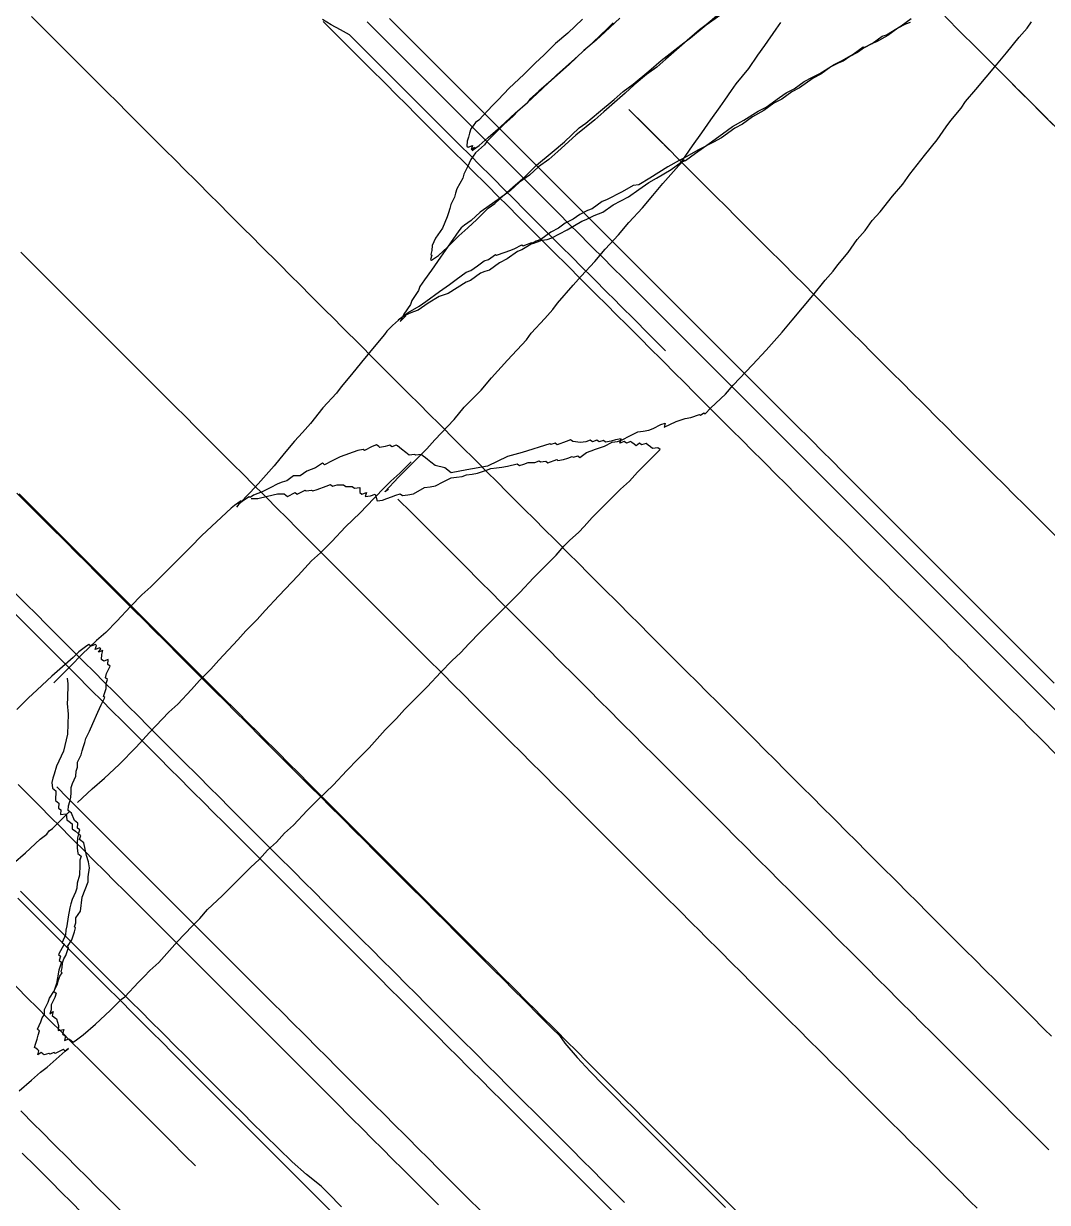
# Model space of a CAD drawing. Extents: x 432 to 1361, y 92 to 1023.
# Drawn here: x 820 to 1000.4, y 502.9 to 710.7 of the extents above; entities that cross this region are included whole.
import ezdxf

# ---------------------------------------------------------------- set-up
doc = ezdxf.new("R2010")
doc.units = 0

msp = doc.modelspace()

# ---------------------------------------------------------------- linework, layer by layer
at = {"layer": '1', "color": 252}
for points in [[(925.055, 711.627, -551.993), (922.47, 709.192, -551.367), (920.881, 707.76, -550.713), (918.699, 705.902, -549.376), (916.114, 703.468, -548.75), (914.525, 702.038, -548.096), (912.937, 700.607, -547.441), (910.757, 698.747, -546.105), (909.167, 697.317, -545.451), (908.763, 696.741, -546.161), (908.763, 696.741, -546.161), (907.174, 695.31, -545.507), (907.174, 695.31, -545.507), (906.177, 694.307, -545.535), (904.59, 692.876, -544.883), (902.595, 690.869, -544.938), (901.6, 689.867, -544.966), (901.195, 689.291, -545.679), (899.608, 687.86, -545.023), (899.203, 687.285, -545.734), (899.203, 687.285, -545.734), (898.799, 686.709, -546.446), (898.179, 685.41, -549.264), (897.56, 684.112, -552.078), (897.345, 683.39, -554.182), (896.319, 681.515, -557.71), (896.106, 680.793, -559.816), (895.89, 680.07, -561.92), (895.269, 678.771, -564.736), (895.054, 678.048, -566.841), (894.838, 677.324, -568.947), (894.622, 676.602, -571.051), (893.788, 674.581, -575.972), (892.577, 672.856, -578.106), (891.957, 671.557, -580.923), (891.929, 670.687, -584.42), (891.714, 669.963, -586.526), (891.901, 669.815, -587.919), (891.686, 669.092, -590.025), (891.874, 668.945, -591.419), (891.874, 668.945, -591.419), (891.874, 668.945, -591.419), (893.06, 669.8, -592.784), (894.648, 671.232, -593.438), (896.64, 673.237, -593.381), (898.229, 674.668, -594.035), (899.821, 676.101, -594.69), (901.812, 678.106, -594.633), (902.996, 678.961, -595.998), (904.584, 680.392, -596.653), (906.174, 681.824, -597.306), (908.356, 683.683, -598.643), (910.348, 685.688, -598.586), (913.121, 687.975, -600.606), (915.303, 689.834, -601.944), (917.887, 692.268, -602.57), (919.072, 693.124, -603.934), (921.254, 694.982, -605.271), (924.027, 697.268, -607.291), (925.617, 698.7, -607.944), (927.393, 699.983, -609.992), (930.168, 702.271, -612.014), (932.349, 704.129, -613.35), (936.307, 707.27, -616.735), (937.493, 708.127, -618.1), (940.266, 710.411, -620.12), (943.82, 712.979, -624.216)], [(1001.08, 532.183, -577.958), (999.888, 533.378, -578.246), (997.497, 535.767, -578.822), (995.107, 538.157, -579.398), (993.913, 539.352, -579.685), (991.522, 541.742, -580.262), (989.132, 544.132, -580.839), (987.938, 545.326, -581.127), (985.547, 547.718, -581.703), (983.158, 550.108, -582.279), (981.963, 551.301, -582.567), (979.572, 553.692, -583.142), (977.184, 556.083, -583.719), (975.989, 557.278, -584.006), (973.598, 559.667, -584.584), (971.211, 562.058, -585.16), (968.82, 564.447, -585.735), (966.43, 566.838, -586.311), (965.235, 568.032, -586.599), (962.845, 570.422, -587.175), (960.455, 572.812, -587.752), (959.26, 574.007, -588.04), (956.87, 576.397, -588.616), (954.48, 578.786, -589.192), (952.091, 581.178, -589.768), (950.895, 582.372, -590.056), (948.506, 584.762, -590.632), (946.117, 587.152, -591.209), (944.922, 588.347, -591.497), (942.533, 590.737, -592.073), (940.141, 593.126, -592.648), (938.948, 594.323, -592.937), (936.557, 596.713, -593.512), (934.168, 599.102, -594.09), (932.971, 600.296, -594.378), (930.582, 602.688, -594.953), (928.193, 605.077, -595.529), (926.997, 606.272, -595.817), (924.607, 608.662, -596.393), (922.218, 611.053, -596.97), (919.829, 613.443, -597.547), (917.438, 615.832, -598.122), (916.244, 617.027, -598.41), (913.855, 619.418, -598.986), (911.464, 621.808, -599.564), (910.269, 623.003, -599.851), (907.88, 625.393, -600.428), (905.489, 627.782, -601.003), (903.099, 630.172, -601.578), (901.904, 631.367, -601.867), (899.515, 633.757, -602.443), (897.124, 636.146, -603.018), (895.931, 637.342, -603.308), (893.54, 639.732, -603.882), (891.15, 642.122, -604.46), (889.955, 643.317, -604.748), (887.565, 645.706, -605.323), (885.176, 648.097, -605.899), (883.981, 649.292, -606.188), (881.593, 651.683, -606.764), (879.202, 654.072, -607.341), (876.304, 656.97, -608.039), (874.38, 658.894, -608.502), (873.217, 660.056, -608.782), (870.84, 662.433, -609.356), (868.451, 664.824, -609.932), (867.256, 666.019, -610.22), (864.867, 668.408, -610.796), (861.969, 671.305, -611.494), (860.045, 673.23, -611.959), (858.883, 674.393, -612.238), (856.505, 676.771, -612.812), (854.115, 679.159, -613.387), (852.921, 680.354, -613.676), (850.53, 682.743, -614.251), (848.142, 685.133, -614.827), (846.945, 686.328, -615.116), (844.558, 688.72, -615.693), (842.167, 691.108, -616.268), (840.973, 692.303, -616.556), (838.584, 694.695, -617.132), (836.193, 697.083, -617.708), (834.999, 698.278, -617.996), (832.607, 700.669, -618.574), (830.218, 703.058, -619.148), (827.828, 705.447, -619.725), (825.439, 707.838, -620.302), (824.243, 709.033, -620.589), (821.346, 711.933, -621.287)], [(976.178, 710.818, -767.408), (975.397, 710.538, -765.334), (974.025, 709.83, -762.573), (972.248, 708.548, -760.526), (970.282, 707.411, -757.084), (969.5, 707.13, -755.006), (968.127, 706.423, -752.248), (966.943, 705.567, -750.883), (965.57, 704.86, -748.124), (964.384, 704.004, -746.758), (963.604, 703.724, -744.683), (962.231, 703.016, -741.922), (960.453, 701.732, -739.874), (959.082, 701.025, -737.115), (956.71, 699.312, -734.384), (955.337, 698.604, -731.624), (953.558, 697.32, -729.576), (952.186, 696.613, -726.818), (950.409, 695.33, -724.769), (948.444, 694.195, -721.328), (946.666, 692.911, -719.279), (945.292, 692.203, -716.521), (942.925, 690.492, -713.789), (941.551, 689.782, -711.031), (938.805, 688.368, -705.513), (936.838, 687.232, -702.071), (935.466, 686.525, -699.311), (933.5, 685.388, -695.868), (930.35, 683.397, -691.062), (928.383, 682.261, -687.621), (927.415, 682.129, -684.15), (925.448, 680.992, -680.708), (922.703, 679.577, -675.191), (921.922, 679.296, -673.113), (920.145, 678.013, -671.065), (919.364, 677.733, -668.989), (917.99, 677.025, -666.23), (916.807, 676.171, -664.864), (915.433, 675.462, -662.104), (914.249, 674.607, -660.738), (912.876, 673.899, -657.981), (911.097, 672.615, -655.932), (910.316, 672.334, -653.855), (907.758, 670.77, -649.731), (906.978, 670.49, -647.654), (905.201, 669.207, -645.608), (903.828, 668.499, -642.847), (902.051, 667.216, -640.799), (901.27, 666.936, -638.723), (900.489, 666.655, -636.648), (898.711, 665.371, -634.599), (897.931, 665.092, -632.522), (894.781, 663.1, -627.715), (893.219, 662.541, -623.561), (891.252, 661.404, -620.119), (889.476, 660.121, -618.071), (888.694, 659.84, -615.996), (887.913, 659.56, -613.918), (886.541, 658.853, -611.159), (886.541, 658.853, -611.159), (886.541, 658.853, -611.159), (886.541, 658.853, -611.159), (886.541, 658.853, -611.159), (886.541, 658.853, -611.159), (886.541, 658.853, -611.159), (884.952, 657.421, -610.505), (883.956, 656.418, -610.533), (883.552, 655.843, -611.245), (881.746, 653.689, -612.694), (879.54, 650.96, -614.857), (877.735, 648.806, -616.308), (875.93, 646.651, -617.758), (875.123, 645.502, -619.181), (872.725, 642.919, -619.95), (870.516, 640.189, -622.112), (869.117, 638.611, -622.849), (867.717, 637.033, -623.589), (865.912, 634.879, -625.04), (864.107, 632.724, -626.492), (862.705, 631.146, -627.232), (861.305, 629.566, -627.97), (859.905, 627.988, -628.71), (857.913, 625.982, -628.766), (857.51, 625.408, -629.479), (857.51, 625.408, -629.479), (857.51, 625.408, -629.479), (857.51, 625.408, -629.479), (857.51, 625.408, -629.479)], [(860.067, 626.971, -633.602), (861.224, 626.955, -638.467), (862.974, 627.368, -644.014), (864.724, 627.782, -649.562), (865.882, 627.767, -654.425), (866.447, 627.323, -658.606), (867.82, 628.031, -661.365), (868.196, 627.735, -664.154), (869.571, 628.444, -666.913), (869.759, 628.297, -668.306), (870.728, 628.429, -671.777), (870.916, 628.281, -673.171), (871.697, 628.562, -675.246), (873.259, 629.121, -679.399), (874.04, 629.402, -681.477), (874.418, 629.107, -684.263), (875.198, 629.387, -686.34), (876.355, 629.373, -691.204), (876.732, 629.077, -693.992), (877.89, 629.063, -698.857), (878.265, 628.767, -701.644), (879.235, 628.899, -705.113), (879.208, 628.029, -708.614), (879.585, 627.734, -711.4), (880.365, 628.014, -713.477), (880.149, 627.29, -715.582), (881.119, 627.424, -719.052), (881.9, 627.703, -721.129), (882.25, 626.538, -727.414), (883.218, 626.67, -730.886), (883.999, 626.951, -732.961), (884.78, 627.23, -735.038), (885.56, 627.511, -737.112), (886.342, 627.791, -739.191), (886.72, 627.497, -741.979), (887.688, 627.628, -745.448), (888.657, 627.761, -748.921), (890.622, 628.897, -752.362), (891.594, 629.03, -755.832), (892.56, 629.163, -759.3), (893.933, 629.87, -762.06), (895.308, 630.579, -764.82), (896.277, 630.711, -768.289), (897.247, 630.844, -771.761), (898.027, 631.125, -773.837), (898.995, 631.255, -777.308), (899.966, 631.39, -780.778), (901.526, 631.949, -784.93), (902.307, 632.23, -787.007), (903.277, 632.363, -790.477), (904.247, 632.494, -793.948), (905.215, 632.628, -797.419), (906.966, 633.04, -802.966), (907.342, 632.745, -805.753), (908.122, 633.024, -807.829), (908.903, 633.305, -809.906), (910.06, 633.289, -814.769), (910.842, 633.57, -816.846), (911.03, 633.422, -818.241), (912, 633.556, -821.711), (912.377, 633.261, -824.498), (913.938, 633.821, -828.653), (914.126, 633.673, -830.045), (915.095, 633.805, -833.515), (915.877, 634.085, -835.592), (916.658, 634.366, -837.67), (916.845, 634.218, -839.063), (917.627, 634.497, -841.139), (918.003, 634.203, -843.927), (919.187, 635.059, -845.292), (919.969, 635.339, -847.369), (920.75, 635.619, -849.445), (922.31, 636.179, -853.598), (923.685, 636.888, -856.358), (924.655, 637.021, -859.829), (925.434, 637.301, -861.905), (926.807, 638.008, -864.664), (928.181, 638.717, -867.424), (929.148, 638.848, -870.894), (930.119, 638.982, -874.364), (930.901, 639.263, -876.441), (932.274, 639.97, -879.2), (933.054, 640.249, -881.277), (932.837, 639.527, -883.381), (934.991, 640.514, -888.216), (936.554, 641.075, -892.37), (937.522, 641.208, -895.84), (939.084, 641.768, -899.992), (939.273, 641.621, -901.387), (939.865, 642.049, -902.069), (940.053, 641.901, -903.463), (940.053, 641.901, -903.463), (940.053, 641.901, -903.463), (940.053, 641.901, -903.463), (941.05, 642.905, -903.436), (943.635, 645.338, -904.062), (945.035, 646.917, -903.321), (948.429, 650.501, -902.524), (950.826, 653.084, -901.757), (952.225, 654.661, -901.018), (953.629, 656.241, -900.278), (955.431, 658.396, -898.827), (957.234, 660.549, -897.376), (959.04, 662.702, -895.926), (961.247, 665.431, -893.764), (962.648, 667.01, -893.025), (963.457, 668.162, -891.602), (965.262, 670.316, -890.153), (966.877, 672.616, -887.306), (968.277, 674.195, -886.568), (969.489, 675.922, -884.435), (970.889, 677.5, -883.694), (973.099, 680.23, -881.532), (974.903, 682.383, -880.082), (976.114, 684.11, -877.948), (978.726, 687.414, -875.076), (980.935, 690.145, -872.914), (982.552, 692.446, -870.069), (983.36, 693.597, -868.647), (985.165, 695.75, -867.197), (985.973, 696.902, -865.774), (987.776, 699.055, -864.324), (989.582, 701.208, -862.872), (991.385, 703.363, -861.422), (993.19, 705.517, -859.971), (995.398, 708.246, -857.809), (996.798, 709.824, -857.069), (997.607, 710.975, -855.647)], [(933.07, 653.008, -909.888), (932.232, 653.844, -910.091), (929.983, 656.094, -910.633), (927.605, 658.472, -911.206), (925.216, 660.861, -911.782), (924.023, 662.056, -912.069), (922.827, 663.25, -912.359), (920.438, 665.64, -912.934), (918.047, 668.03, -913.51), (916.852, 669.224, -913.798), (914.462, 671.615, -914.375), (912.073, 674.005, -914.951), (910.878, 675.2, -915.237), (908.488, 677.59, -915.815), (906.097, 679.979, -916.39), (904.903, 681.176, -916.679), (902.514, 683.565, -917.255), (900.124, 685.955, -917.83), (898.931, 687.151, -918.119), (896.538, 689.541, -918.695), (894.151, 691.931, -919.272), (892.955, 693.126, -919.561), (890.566, 695.516, -920.136), (888.175, 697.905, -920.713), (886.98, 699.1, -921), (884.591, 701.491, -921.577), (882.201, 703.881, -922.151), (881.006, 705.076, -922.441), (879.81, 706.27, -922.728), (877.421, 708.66, -923.305), (875.81, 709.555, -923.116), (874.139, 710.407, -922.852), (872.635, 711.377, -922.784)], [(872.783, 711.014, -597.736), (873.977, 709.818, -597.447), (875.172, 708.623, -597.161), (877.563, 706.234, -596.584), (879.953, 703.844, -596.007), (881.147, 702.649, -595.72), (883.537, 700.259, -595.144), (885.925, 697.868, -594.566), (887.121, 696.672, -594.279), (889.511, 694.284, -593.704), (891.901, 691.893, -593.128), (893.096, 690.699, -592.84), (895.486, 688.309, -592.264), (897.876, 685.919, -591.686), (899.072, 684.724, -591.398), (901.461, 682.333, -590.823), (903.85, 679.943, -590.248), (905.044, 678.749, -589.959), (907.435, 676.359, -589.382), (909.825, 673.969, -588.806), (911.02, 672.775, -588.519), (913.41, 670.383, -587.943), (915.799, 667.992, -587.364), (918.189, 665.603, -586.79), (920.579, 663.213, -586.214), (922.97, 660.824, -585.638), (924.164, 659.628, -585.349), (926.554, 657.239, -584.774), (928.944, 654.848, -584.197), (930.138, 653.654, -583.909), (932.528, 651.264, -583.334), (934.918, 648.873, -582.756), (936.112, 647.678, -582.468), (938.501, 645.288, -581.892), (940.892, 642.899, -581.316), (942.087, 641.704, -581.028), (944.477, 639.315, -580.452), (946.865, 636.924, -579.876), (948.063, 635.73, -579.589), (950.451, 633.339, -579.011), (952.842, 630.95, -578.437), (954.035, 629.753, -578.147), (956.427, 627.364, -577.572), (958.816, 624.975, -576.995), (960.01, 623.779, -576.707), (962.4, 621.389, -576.132), (964.791, 618.999, -575.555), (967.18, 616.609, -574.98), (969.569, 614.217, -574.402), (971.96, 611.827, -573.826), (973.155, 610.634, -573.538), (975.545, 608.243, -572.963), (977.935, 605.854, -572.387), (979.13, 604.66, -572.099), (981.52, 602.269, -571.523), (983.91, 599.879, -570.948), (985.104, 598.684, -570.658), (987.494, 596.294, -570.084), (989.883, 593.904, -569.506), (991.079, 592.71, -569.218), (993.468, 590.319, -568.64), (995.857, 587.928, -568.065), (997.053, 586.734, -567.778), (999.443, 584.345, -567.201), (1001.83, 581.954, -566.626)], [(1002.4, 589.058, -520.666), (1000.01, 591.449, -521.243), (998.816, 592.644, -521.531), (996.426, 595.034, -522.106), (994.036, 597.423, -522.684), (992.84, 598.618, -522.97), (990.453, 601.01, -523.548), (988.062, 603.399, -524.124), (986.866, 604.594, -524.411), (984.477, 606.983, -524.987), (983.282, 608.179, -525.276), (980.893, 610.569, -525.852), (978.501, 612.958, -526.427), (977.307, 614.153, -526.716), (974.917, 616.543, -527.292), (972.527, 618.934, -527.868), (971.333, 620.128, -528.156), (968.942, 622.517, -528.732), (966.552, 624.908, -529.309), (965.359, 626.104, -529.597), (962.967, 628.493, -530.172), (960.577, 630.883, -530.748), (959.384, 632.078, -531.037), (956.993, 634.468, -531.614), (954.604, 636.859, -532.19), (953.408, 638.053, -532.477), (951.02, 640.443, -533.053), (949.824, 641.638, -533.342), (947.434, 644.029, -533.917), (945.044, 646.419, -534.493), (943.849, 647.614, -534.782), (941.461, 650.004, -535.358), (939.071, 652.394, -535.933), (937.874, 653.588, -536.221), (935.486, 655.979, -536.797), (934.29, 657.173, -537.086), (931.9, 659.563, -537.662), (929.512, 661.954, -538.239), (928.316, 663.148, -538.527), (925.926, 665.538, -539.103), (923.536, 667.928, -539.679), (922.342, 669.123, -539.967), (919.951, 671.514, -540.544), (917.562, 673.903, -541.118), (916.366, 675.098, -541.408), (913.977, 677.489, -541.984), (911.587, 679.878, -542.559), (910.391, 681.073, -542.847), (908.002, 683.462, -543.423), (906.807, 684.658, -543.711), (904.417, 687.047, -544.287), (902.028, 689.438, -544.864), (900.833, 690.634, -545.153), (898.443, 693.023, -545.727), (896.053, 695.412, -546.304), (894.858, 696.607, -546.592), (892.468, 698.998, -547.169), (891.275, 700.194, -547.457), (888.885, 702.584, -548.033), (886.494, 704.974, -548.607), (885.3, 706.169, -548.896), (882.91, 708.558, -549.472), (880.519, 710.948, -550.049)], [(1001.57, 594.421, -504.846), (999.177, 596.812, -505.422), (997.982, 598.006, -505.71), (995.592, 600.397, -506.286), (993.203, 602.788, -506.862), (990.812, 605.177, -507.438), (988.422, 607.567, -508.014), (986.034, 609.958, -508.59), (984.838, 611.152, -508.878), (982.447, 613.541, -509.454), (980.058, 615.931, -510.031), (978.864, 617.128, -510.319), (976.473, 619.517, -510.894), (974.084, 621.907, -511.471), (972.89, 623.102, -511.759), (970.499, 625.493, -512.337), (968.109, 627.882, -512.911), (966.915, 629.077, -513.2), (964.525, 631.467, -513.775), (962.134, 633.857, -514.35), (960.94, 635.052, -514.638), (958.55, 637.443, -515.216), (956.16, 639.833, -515.792), (954.965, 641.027, -516.079), (952.576, 643.418, -516.657), (950.186, 645.807, -517.232), (948.99, 647.001, -517.52), (946.6, 649.392, -518.095), (944.211, 651.782, -518.674), (941.822, 654.172, -519.249), (939.431, 656.562, -519.824), (937.04, 658.952, -520.401), (935.847, 660.147, -520.689), (933.456, 662.537, -521.267), (931.067, 664.928, -521.842), (929.871, 666.122, -522.129), (927.481, 668.511, -522.705), (925.092, 670.901, -523.283), (923.898, 672.097, -523.57), (921.507, 674.487, -524.146), (919.118, 676.877, -524.723), (917.922, 678.071, -525.01), (915.534, 680.461, -525.586), (913.143, 682.852, -526.161), (911.948, 684.046, -526.45), (909.558, 686.437, -527.026), (907.168, 688.826, -527.602), (905.975, 690.022, -527.89), (903.584, 692.412, -528.467), (901.194, 694.802, -529.043), (899.999, 695.996, -529.329), (898.805, 697.191, -529.619), (896.415, 699.581, -530.195), (894.026, 701.971, -530.77), (892.831, 703.167, -531.06), (890.44, 705.556, -531.635), (888.05, 707.946, -532.212), (886.856, 709.142, -532.5), (884.468, 711.532, -533.076)], [(885.947, 658.424, -610.477), (887.727, 659.708, -612.525), (889.691, 660.843, -615.966), (890.876, 661.699, -617.33), (893.246, 663.411, -620.061), (895.023, 664.695, -622.111), (896.209, 665.551, -623.478), (897.984, 666.833, -625.525), (898.768, 667.114, -627.601), (899.951, 667.969, -628.966), (901.135, 668.824, -630.332), (901.915, 669.103, -632.407), (903.101, 669.96, -633.773), (903.29, 669.813, -635.167), (904.852, 670.373, -639.32), (905.632, 670.653, -641.396), (906.413, 670.932, -643.472), (907.785, 671.642, -646.232), (907.975, 671.495, -647.626), (908.755, 671.775, -649.702), (909.536, 672.054, -651.78), (909.725, 671.906, -653.172), (910.506, 672.187, -655.251), (911.286, 672.466, -657.326), (912.255, 672.6, -660.795), (913.036, 672.881, -662.872), (914.411, 673.589, -665.633), (915.781, 674.296, -668.39), (918.34, 675.858, -672.516), (919.121, 676.139, -674.592), (920.495, 676.847, -677.351), (921.275, 677.128, -679.428), (922.056, 677.408, -681.504), (923.834, 678.69, -683.553), (925.206, 679.398, -686.312), (926.58, 680.107, -689.07), (928.357, 681.391, -691.12), (930.134, 682.675, -693.167), (931.507, 683.382, -695.926), (934.065, 684.946, -700.05), (935.842, 686.229, -702.099), (936.624, 686.51, -704.176), (938.4, 687.793, -706.224), (940.771, 689.504, -708.954), (943.139, 691.214, -711.684), (944.917, 692.499, -713.733), (946.882, 693.633, -717.175), (949.44, 695.198, -721.299), (950.813, 695.905, -724.059), (953.183, 697.617, -726.789), (954.369, 698.472, -728.156), (955.74, 699.18, -730.913), (957.518, 700.464, -732.961), (958.893, 701.172, -735.721), (960.265, 701.88, -738.48), (962.824, 703.444, -742.604), (964.196, 704.151, -745.364), (966.162, 705.286, -748.805), (967.938, 706.57, -750.854), (968.127, 706.423, -752.248), (969.5, 707.13, -755.006), (971.279, 708.414, -757.055), (972.057, 708.693, -759.131), (974.616, 710.259, -763.257), (976.393, 711.541, -765.304)], [(942.446, 712.272, -621.457), (940.266, 710.411, -620.12), (939.081, 709.557, -618.754), (936.899, 707.699, -617.417), (933.13, 704.408, -615.426), (931.541, 702.978, -614.772), (929.764, 701.694, -612.724), (927.582, 699.836, -611.387), (925.994, 698.404, -610.733), (922.223, 695.115, -608.742), (920.636, 693.685, -608.086), (917.268, 690.971, -605.385), (914.09, 688.107, -604.076), (912.503, 686.678, -603.423), (910.726, 685.394, -601.374), (909.134, 683.962, -600.72), (907.36, 682.679, -598.671), (905.77, 681.247, -598.017), (903.993, 679.964, -595.969), (901.622, 678.254, -593.238), (900.44, 677.398, -591.874), (898.85, 675.967, -591.219), (897.665, 675.112, -589.853), (897.071, 674.683, -589.17), (897.071, 674.683, -589.17), (897.071, 674.683, -589.17), (897.071, 674.683, -589.17), (897.071, 674.683, -589.17), (896.666, 674.108, -589.882), (894.648, 671.232, -593.438), (893.437, 669.505, -595.572), (891.82, 667.202, -598.416), (890.609, 665.477, -600.549), (890.204, 664.902, -601.261), (889.8, 664.326, -601.971), (889.586, 663.604, -604.077), (888.372, 661.877, -606.21), (888.157, 661.154, -608.315), (886.944, 659.427, -610.447), (886.326, 658.13, -613.263), (886.326, 658.13, -613.263), (887.322, 659.133, -613.236)], [(918.486, 711.42, -525.596), (915.901, 708.987, -524.969), (913.72, 707.128, -523.633), (912.723, 706.125, -523.662), (911.726, 705.122, -523.69), (911.726, 705.122, -523.69), (910.137, 703.691, -523.036), (909.143, 702.687, -523.065), (908.147, 701.685, -523.093), (905.56, 699.25, -522.467), (903.568, 697.244, -522.525), (902.57, 696.241, -522.552), (900.175, 693.659, -523.319), (899.581, 693.231, -522.637), (899.581, 693.231, -522.637), (899.178, 692.656, -523.348), (898.774, 692.081, -524.06), (898.559, 691.359, -526.165), (898.343, 690.635, -528.269), (898.127, 689.912, -530.376), (898.1, 689.042, -533.873), (898.288, 688.894, -535.267), (899.07, 689.174, -537.343), (898.852, 688.45, -539.447), (899.446, 688.879, -540.131), (899.446, 688.879, -540.131), (899.042, 688.303, -540.842), (899.634, 688.731, -541.524), (899.634, 688.731, -541.524), (899.634, 688.731, -541.524), (899.634, 688.731, -541.524), (900.227, 689.159, -542.208), (901.815, 690.589, -542.862), (903.997, 692.448, -544.198), (906.583, 694.883, -544.824), (908.763, 696.741, -546.161), (911.347, 699.174, -546.787), (913.933, 701.609, -547.414), (915.523, 703.041, -548.068), (917.11, 704.47, -548.722), (920.288, 707.333, -550.03), (922.874, 709.767, -550.656), (923.869, 710.77, -550.629)], [(935.44, 685.654, -702.81), (935.44, 685.654, -702.81), (935.44, 685.654, -702.81), (935.44, 685.654, -702.81), (935.44, 685.654, -702.81), (935.44, 685.654, -702.81), (936.65, 687.38, -700.675), (937.863, 689.105, -698.543), (939.478, 691.408, -695.698), (941.094, 693.708, -692.854), (942.71, 696.01, -690.01), (943.519, 697.162, -688.588), (944.731, 698.887, -686.454), (945.538, 700.037, -685.031), (947.747, 702.768, -682.869), (949.362, 705.068, -680.024), (950.576, 706.795, -677.892), (952.595, 709.673, -674.336), (953.403, 710.823, -672.914)], [(1001.93, 692.323, -630.674), (999.545, 694.713, -631.251), (997.156, 697.103, -631.825), (995.962, 698.3, -632.115), (994.258, 700.003, -632.526), (996.181, 698.078, -632.062), (997.344, 696.916, -631.781), (999.721, 694.537, -631.208), (1001.42, 692.835, -630.798), (999.499, 694.76, -631.261), (997.152, 697.108, -631.826), (995.961, 698.301, -632.116), (993.57, 700.687, -632.69), (991.181, 703.078, -633.266), (989.986, 704.273, -633.555), (987.595, 706.662, -634.131), (985.207, 709.053, -634.706), (982.31, 711.952, -635.406)], [(933.811, 688.341, -705.466), (931.887, 690.266, -705.931), (929.539, 692.614, -706.497), (926.645, 695.507, -707.195), (928.57, 693.584, -706.731), (930.917, 691.235, -706.164), (932.109, 690.044, -705.878), (933.305, 688.85, -705.591), (935.693, 686.46, -705.013), (938.083, 684.07, -704.438), (939.278, 682.875, -704.149), (941.668, 680.485, -703.573), (944.057, 678.095, -702.996), (945.252, 676.9, -702.708), (947.641, 674.509, -702.133), (950.031, 672.12, -701.556), (951.227, 670.924, -701.268), (953.617, 668.535, -700.693), (956.007, 666.145, -700.116), (957.202, 664.951, -699.829), (959.592, 662.561, -699.252), (961.981, 660.171, -698.676), (963.176, 658.975, -698.388), (965.567, 656.586, -697.813), (967.955, 654.195, -697.236), (969.151, 653.001, -696.948), (970.344, 651.805, -696.659), (972.735, 649.416, -696.083), (975.124, 647.024, -695.508), (976.32, 645.83, -695.219), (978.709, 643.44, -694.644), (981.098, 641.05, -694.067), (982.294, 639.856, -693.78), (984.684, 637.465, -693.202), (987.074, 635.076, -692.627), (988.269, 633.881, -692.339), (990.658, 631.49, -691.763), (993.049, 629.101, -691.187), (994.242, 627.905, -690.899), (996.632, 625.514, -690.321), (999.024, 623.126, -689.746), (1000.22, 621.931, -689.46), (1002.61, 619.54, -688.884)], [(884.243, 628.544, -727.359), (883.65, 628.116, -726.676), (883.65, 628.116, -726.676), (883.65, 628.116, -726.676), (883.65, 628.116, -726.676), (886.048, 630.698, -725.907), (888.039, 632.705, -725.851), (891.029, 635.714, -725.765), (892.429, 637.293, -725.026), (895.823, 640.878, -724.23), (897.626, 643.031, -722.778), (900.616, 646.041, -722.693), (902.42, 648.195, -721.242), (905.221, 651.352, -719.764), (908.614, 654.938, -718.968), (909.423, 656.088, -717.544), (911.818, 658.67, -716.777), (913.22, 660.248, -716.037), (914.028, 661.4, -714.615), (916.829, 664.557, -713.135), (918.229, 666.134, -712.395), (920.625, 668.717, -711.628), (922.43, 670.87, -710.177), (924.828, 673.453, -709.41), (926.633, 675.607, -707.96), (929.029, 678.189, -707.191), (930.834, 680.343, -705.74), (932.637, 682.496, -704.288), (934.038, 684.075, -703.549), (935.44, 685.654, -702.81), (935.44, 685.654, -702.81), (935.44, 685.654, -702.81), (935.44, 685.654, -702.81), (935.44, 685.654, -702.81), (935.44, 685.654, -702.81), (935.44, 685.654, -702.81), (936.435, 686.657, -702.781)], [(819.498, 670.356, -637.224), (821.889, 667.967, -636.648), (823.084, 666.772, -636.359), (825.473, 664.382, -635.783), (827.862, 661.991, -635.206), (829.057, 660.797, -634.919), (831.45, 658.408, -634.343), (833.838, 656.018, -633.766), (835.032, 654.823, -633.477), (837.423, 652.433, -632.903), (839.811, 650.042, -632.327), (841.007, 648.847, -632.039), (843.399, 646.458, -631.463), (845.786, 644.067, -630.886), (846.981, 642.871, -630.598), (848.177, 641.677, -630.31), (850.568, 639.287, -629.734), (852.957, 636.896, -629.158), (854.152, 635.701, -628.87), (856.542, 633.313, -628.293), (858.93, 630.921, -627.717), (860.124, 629.726, -627.427), (862.516, 627.337, -626.854), (864.905, 624.947, -626.278), (866.099, 623.751, -625.989), (868.491, 621.362, -625.413), (870.88, 618.971, -624.836), (872.075, 617.776, -624.549), (874.465, 615.386, -623.972), (876.854, 612.997, -623.397), (878.051, 611.801, -623.108), (880.439, 609.413, -622.532), (882.829, 607.022, -621.955), (884.025, 605.828, -621.669), (886.414, 603.437, -621.092), (888.804, 601.048, -620.515), (889.998, 599.852, -620.228), (891.193, 598.657, -619.938), (893.582, 596.267, -619.363), (895.974, 593.878, -618.787), (897.169, 592.682, -618.499), (899.558, 590.293, -617.924), (901.948, 587.903, -617.348), (903.142, 586.707, -617.059), (905.532, 584.317, -616.483), (907.922, 581.928, -615.907), (909.117, 580.732, -615.619), (911.508, 578.343, -615.043), (913.896, 575.951, -614.467), (915.092, 574.757, -614.178), (917.482, 572.368, -613.603), (919.872, 569.977, -613.027), (921.067, 568.782, -612.738), (923.455, 566.391, -612.162), (925.846, 564.002, -611.585), (927.041, 562.807, -611.297), (929.431, 560.417, -610.722), (931.82, 558.026, -610.146), (933.016, 556.833, -609.856), (935.406, 554.442, -609.283), (937.795, 552.052, -608.705), (938.99, 550.857, -608.416), (940.186, 549.662, -608.129), (942.573, 547.272, -607.553), (944.965, 544.882, -606.977), (946.159, 543.686, -606.688), (948.549, 541.297, -606.112), (950.939, 538.908, -605.537), (952.134, 537.713, -605.248), (954.524, 535.323, -604.673), (956.914, 532.933, -604.097), (958.108, 531.737, -603.807), (960.498, 529.348, -603.233), (962.888, 526.958, -602.656), (964.083, 525.762, -602.368), (966.473, 523.373, -601.791), (968.863, 520.982, -601.216), (970.056, 519.786, -600.927), (972.447, 517.397, -600.352), (974.837, 515.007, -599.775), (976.032, 513.812, -599.487), (978.422, 511.423, -598.911), (980.812, 509.032, -598.335), (982.007, 507.837, -598.047), (984.398, 505.448, -597.471), (986.787, 503.058, -596.895), (987.982, 501.862, -596.606)], [(827.618, 595.312, -630.331), (827.778, 594.294, -635.225), (827.751, 593.423, -638.723), (827.723, 592.552, -642.221), (827.696, 591.682, -645.72), (827.669, 590.811, -649.219), (827.803, 588.922, -657.611), (827.748, 587.18, -664.607), (827.694, 585.439, -671.606), (827.021, 582.4, -681.419), (825.781, 579.804, -687.051), (825.35, 578.358, -691.261), (825.135, 577.635, -693.367), (824.918, 576.912, -695.471), (825.08, 575.894, -700.364), (825.644, 575.45, -704.545), (825.59, 573.709, -711.542), (826.155, 573.266, -715.724), (826.129, 572.395, -719.224), (826.506, 572.101, -722.011), (826.478, 571.23, -725.51), (827.448, 571.362, -728.979), (827.608, 570.345, -733.872), (827.985, 570.049, -736.659), (828.55, 569.607, -740.84), (828.524, 568.736, -744.34), (829.088, 568.293, -748.521), (829.654, 567.851, -752.703), (829.438, 567.127, -754.808), (829.41, 566.257, -758.307), (829.384, 565.385, -761.805), (829.545, 564.368, -766.698), (830.111, 563.925, -770.879), (829.894, 563.201, -772.984), (829.867, 562.33, -776.482), (829.812, 560.59, -783.481), (829.382, 559.144, -787.691), (829.354, 558.274, -791.189), (829.139, 557.551, -793.295), (828.519, 556.253, -796.111), (828.303, 555.53, -798.215), (828.088, 554.806, -800.32), (827.846, 553.213, -805.924), (827.603, 551.619, -811.528), (827.387, 550.895, -813.633), (827.36, 550.025, -817.132), (826.739, 548.727, -819.949), (827.117, 548.432, -822.735), (826.093, 546.558, -826.263), (826.47, 546.263, -829.05), (826.255, 545.54, -831.155), (826.631, 545.245, -833.943), (826.201, 543.799, -838.153), (825.742, 541.482, -845.862), (825.309, 540.035, -850.071), (825.687, 539.741, -852.859), (825.472, 539.018, -854.964), (824.852, 537.72, -857.78), (824.824, 536.849, -861.278), (824.609, 536.126, -863.383), (824.609, 536.126, -863.383), (825.201, 536.554, -864.067), (824.986, 535.831, -866.172), (825.362, 535.536, -868.959), (825.739, 535.241, -871.747), (826.089, 534.075, -878.034), (826.062, 533.204, -881.531), (827.031, 533.337, -885.003), (826.815, 532.613, -887.108), (827.192, 532.318, -889.895), (827.192, 532.318, -889.895), (827.379, 532.17, -891.29), (827.165, 531.448, -893.394), (827.946, 531.728, -895.47), (828.323, 531.433, -898.259), (828.699, 531.138, -901.046), (828.699, 531.138, -901.046), (828.699, 531.138, -901.046), (828.699, 531.138, -901.046), (828.699, 531.138, -901.046), (828.699, 531.138, -901.046), (828.699, 531.138, -901.046), (828.699, 531.138, -901.046), (828.699, 531.138, -901.046), (829.292, 531.565, -901.729), (830.475, 532.421, -903.094), (832.657, 534.28, -904.431), (835.242, 536.713, -905.055), (837.235, 538.72, -904.999), (837.827, 539.148, -905.683), (840.226, 541.73, -904.913), (841.221, 542.733, -904.885), (842.217, 543.736, -904.857), (843.805, 545.167, -905.511), (845.207, 546.745, -904.772), (846.606, 548.324, -904.032), (848.007, 549.902, -903.292), (850, 551.908, -903.235), (850.998, 552.913, -903.209), (852.397, 554.492, -902.469), (854.982, 556.925, -903.094), (856.976, 558.932, -903.037), (859.964, 561.941, -902.951), (861.553, 563.372, -903.605), (862.953, 564.951, -902.866), (864.542, 566.382, -903.521), (865.943, 567.96, -902.782), (867.532, 569.391, -903.435), (869.927, 571.972, -902.667), (871.921, 573.978, -902.61), (874.505, 576.412, -903.236), (876.903, 578.995, -902.468), (878.895, 581.001, -902.411), (880.889, 583.008, -902.354), (882.29, 584.587, -901.615), (883.69, 586.165, -900.875), (885.682, 588.171, -900.818), (887.084, 589.751, -900.078), (889.076, 591.756, -900.02), (891.068, 593.763, -899.964), (893.465, 596.345, -899.197), (895.46, 598.351, -899.14), (897.047, 599.782, -899.796), (898.447, 601.361, -899.055), (900.441, 603.368, -898.998), (902.433, 605.374, -898.941), (904.425, 607.379, -898.884), (907.416, 610.39, -898.799), (909.812, 612.971, -898.031), (910.81, 613.975, -898.003), (913.797, 616.984, -897.916), (915.198, 618.563, -897.178), (916.196, 619.567, -897.149), (917.783, 620.997, -897.802), (918.78, 622, -897.774), (920.18, 623.579, -897.035), (922.173, 625.584, -896.978), (923.17, 626.588, -896.949), (925.162, 628.594, -896.893), (926.751, 630.025, -897.547), (928.151, 631.604, -896.809), (929.148, 632.608, -896.779), (931.14, 634.613, -896.722), (932.137, 635.617, -896.693), (932.137, 635.617, -896.693), (932.137, 635.617, -896.693), (932.137, 635.617, -896.693), (932.137, 635.617, -896.693), (932.137, 635.617, -896.693), (931.76, 635.911, -893.905), (930.79, 635.78, -890.436), (930.414, 636.074, -887.649), (930.036, 636.369, -884.86), (929.661, 636.665, -882.073), (928.88, 636.385, -879.996), (928.502, 636.68, -877.208), (927.911, 636.253, -876.527), (927.534, 636.547, -873.739), (927.158, 636.842, -870.951), (926.968, 636.99, -869.556), (926.187, 636.71, -867.48), (925.81, 637.004, -864.691), (925.03, 636.725, -862.616), (925.246, 637.448, -860.512), (924.277, 637.315, -857.04), (923.496, 637.035, -854.964), (922.527, 636.903, -851.494), (922.152, 637.199, -848.707), (921.369, 636.917, -846.629), (920.993, 637.213, -843.841), (920.212, 636.933, -841.765), (919.834, 637.228, -838.978), (919.054, 636.948, -836.902), (918.084, 636.814, -833.43), (916.739, 636.978, -827.172), (916.363, 637.273, -824.384), (915.582, 636.993, -822.308), (914.019, 636.432, -818.154), (913.643, 636.729, -815.369), (912.862, 636.448, -813.291), (912.674, 636.594, -811.897), (907.799, 635.061, -798.045), (905.27, 634.369, -790.422), (901.741, 632.672, -782.826), (898.054, 631.995, -770.338), (895.336, 631.449, -761.322), (894.205, 632.334, -752.96), (892.482, 632.792, -743.913), (891.727, 633.382, -738.338), (891.162, 633.825, -734.156), (890.786, 634.121, -731.369), (890.409, 634.415, -728.581), (890.032, 634.71, -725.793), (889.063, 634.578, -722.323), (888.874, 634.726, -720.929), (887.906, 634.594, -717.459), (887.341, 635.037, -713.277), (886.586, 635.627, -707.703), (886.21, 635.923, -704.915), (885.833, 636.216, -702.126), (885.645, 636.366, -700.734), (884.865, 636.084, -698.658), (884.487, 636.379, -695.87), (883.707, 636.099, -693.792), (882.737, 635.966, -690.323), (882.549, 636.114, -688.928), (882.173, 636.411, -686.142), (881.392, 636.129, -684.065), (880.019, 635.422, -681.305), (879.829, 635.569, -679.91), (878.86, 635.436, -676.44), (875.738, 634.315, -668.136), (874.364, 633.607, -665.376), (872.99, 632.9, -662.616), (872.802, 633.047, -661.222), (872.614, 633.196, -659.829), (871.43, 632.339, -658.463), (870.648, 632.058, -656.387), (869.867, 631.779, -654.311), (868.683, 630.923, -652.946), (867.525, 630.937, -648.081), (866.34, 630.082, -646.716), (865.559, 629.802, -644.639), (864.78, 629.522, -642.564), (863.406, 628.814, -639.804), (862.032, 628.106, -637.044), (861.252, 627.827, -634.968), (860.47, 627.545, -632.891), (859.879, 627.118, -632.209), (859.879, 627.118, -632.209), (859.879, 627.118, -632.209), (859.69, 627.266, -630.814), (859.097, 626.837, -630.132), (858.505, 626.41, -629.449), (857.913, 625.982, -628.766), (858.318, 626.557, -628.056), (858.318, 626.557, -628.056), (857.725, 626.13, -627.374), (857.133, 625.703, -626.69), (857.133, 625.703, -626.69), (857.133, 625.703, -626.69), (857.133, 625.703, -626.69), (857.133, 625.703, -626.69), (856.539, 625.274, -626.007), (853.953, 622.839, -625.382), (851.369, 620.406, -624.755), (849.376, 618.4, -624.814), (847.384, 616.393, -624.87), (846.389, 615.391, -624.899), (844.394, 613.383, -624.955), (842.402, 611.377, -625.012), (840.813, 609.946, -624.358), (838.821, 607.94, -624.414), (836.423, 605.358, -625.182), (834.43, 603.352, -625.239), (832.842, 601.922, -624.585), (830.255, 599.487, -623.959), (828.263, 597.479, -624.017), (826.271, 595.474, -624.073), (825.275, 594.47, -624.101), (825.275, 594.47, -624.101), (825.275, 594.47, -624.101), (825.275, 594.47, -624.101), (825.275, 594.47, -624.101), (825.275, 594.47, -624.101)], [(829.439, 573.368, -728.922), (829.439, 573.368, -728.922), (829.439, 573.368, -728.922), (829.439, 573.368, -728.922), (829.439, 573.368, -728.922), (829.439, 573.368, -728.922), (829.439, 573.368, -728.922), (832.025, 575.803, -729.548), (834.206, 577.662, -730.886), (836.792, 580.096, -731.511), (839.781, 583.106, -731.427), (842.179, 585.688, -730.658), (845.572, 589.273, -729.863), (847.159, 590.703, -730.515), (849.556, 593.285, -729.748), (850.956, 594.864, -729.007), (852.949, 596.87, -728.951), (854.35, 598.449, -728.211), (857.743, 602.032, -727.414), (859.144, 603.613, -726.674), (861.138, 605.619, -726.618), (862.536, 607.197, -725.88), (864.932, 609.779, -725.11), (868.325, 613.363, -724.313), (870.724, 615.945, -723.547), (872.314, 617.377, -724.201), (874.305, 619.382, -724.143), (876.702, 621.963, -723.374), (879.288, 624.398, -724.002), (881.685, 626.981, -723.233), (883.678, 628.987, -723.177), (884.673, 629.99, -723.147), (886.264, 631.421, -723.803), (887.259, 632.425, -723.774), (888.255, 633.426, -723.745), (888.255, 633.426, -723.745), (888.255, 633.426, -723.745), (888.255, 633.426, -723.745)], [(818.783, 627.898, -309.967), (821.173, 625.508, -309.392), (823.562, 623.117, -308.815), (824.757, 621.922, -308.526), (827.147, 619.532, -307.951), (829.536, 617.143, -307.374), (830.731, 615.947, -307.088), (833.121, 613.557, -306.511), (835.511, 611.167, -305.934), (836.707, 609.973, -305.647), (839.096, 607.582, -305.07), (841.486, 605.193, -304.495), (842.681, 603.997, -304.206), (845.072, 601.608, -303.63), (847.462, 599.219, -303.054), (849.85, 596.828, -302.478), (851.045, 595.632, -302.19), (853.435, 593.243, -301.614), (855.825, 590.852, -301.038), (857.02, 589.659, -300.75), (859.411, 587.268, -300.174), (861.8, 584.877, -299.597), (864.189, 582.487, -299.021), (866.579, 580.097, -298.446), (867.775, 578.903, -298.157), (870.164, 576.512, -297.582), (872.554, 574.122, -297.005), (873.749, 572.927, -296.716), (876.139, 570.538, -296.142), (878.528, 568.147, -295.564), (879.723, 566.952, -295.277), (882.113, 564.562, -294.699), (884.502, 562.172, -294.125), (885.698, 560.977, -293.837), (888.087, 558.587, -293.26), (890.477, 556.197, -292.684), (892.867, 553.807, -292.108), (894.063, 552.613, -291.821), (896.452, 550.222, -291.243), (898.843, 547.833, -290.669), (900.037, 546.637, -290.379), (902.425, 544.245, -289.803), (904.816, 541.856, -289.227), (906.01, 540.661, -288.939), (908.401, 538.272, -288.362), (910.791, 535.882, -287.788), (913.18, 533.492, -287.211), (914.376, 532.296, -286.924), (915.364, 530.951, -286.396), (917.53, 528.401, -285.563), (919.827, 525.943, -284.879), (922.177, 523.525, -284.257), (924.55, 521.123, -283.662), (925.741, 519.925, -283.368), (928.126, 517.531, -282.788), (930.513, 515.14, -282.209), (931.708, 513.945, -281.921), (934.098, 511.554, -281.344), (936.486, 509.163, -280.767), (937.682, 507.969, -280.478), (940.072, 505.579, -279.903), (942.462, 503.189, -279.328), (943.656, 501.993, -279.039)], [(945.821, 501.134, -394.883), (943.431, 503.524, -395.459), (941.042, 505.914, -396.035), (939.846, 507.109, -396.322), (937.459, 509.5, -396.898), (935.068, 511.889, -397.475), (933.872, 513.085, -397.763), (931.483, 515.474, -398.338), (929.093, 517.864, -398.915), (927.898, 519.06, -399.203), (925.508, 521.449, -399.78), (923.118, 523.839, -400.355), (921.924, 525.035, -400.644), (919.534, 527.424, -401.22), (917.143, 529.814, -401.795), (915.948, 531.008, -402.084), (913.558, 533.398, -402.661), (911.169, 535.789, -403.236), (909.975, 536.985, -403.523), (908.78, 538.18, -403.812), (906.389, 540.568, -404.39), (904.001, 542.959, -404.965), (902.804, 544.153, -405.252), (900.415, 546.543, -405.828), (898.026, 548.934, -406.405), (896.83, 550.13, -406.693), (894.44, 552.518, -407.269), (892.052, 554.909, -407.846), (890.857, 556.104, -408.133), (888.466, 558.493, -408.709), (886.077, 560.883, -409.286), (884.882, 562.078, -409.573), (882.492, 564.469, -410.15), (880.103, 566.859, -410.726), (878.907, 568.054, -411.014), (876.518, 570.444, -411.59), (874.127, 572.833, -412.166), (872.933, 574.029, -412.454), (870.542, 576.418, -413.03), (868.153, 578.809, -413.606), (866.958, 580.004, -413.894), (864.568, 582.394, -414.47), (862.179, 584.784, -415.046), (860.984, 585.98, -415.335), (859.788, 587.174, -415.623), (857.399, 589.565, -416.199), (855.01, 591.955, -416.776), (853.814, 593.149, -417.063), (851.424, 595.54, -417.639), (849.034, 597.93, -418.215), (847.839, 599.124, -418.503), (845.449, 601.513, -419.08), (843.059, 603.904, -419.655), (841.865, 605.1, -419.945), (839.475, 607.489, -420.519), (837.085, 609.878, -421.096), (835.89, 611.074, -421.384), (833.501, 613.464, -421.961), (831.112, 615.853, -422.536), (829.915, 617.047, -422.823), (827.525, 619.437, -423.4), (825.136, 621.828, -423.978), (823.943, 623.025, -424.264), (821.552, 625.414, -424.84), (819.161, 627.803, -425.416)], [(1000.64, 512.144, -699.298), (998.246, 514.535, -699.876), (995.855, 516.923, -700.451), (994.66, 518.118, -700.739), (992.27, 520.509, -701.316), (989.881, 522.899, -701.892), (988.686, 524.094, -702.179), (986.295, 526.484, -702.757), (983.907, 528.875, -703.332), (982.71, 530.069, -703.62), (980.321, 532.459, -704.196), (977.932, 534.849, -704.772), (976.736, 536.044, -705.06), (974.347, 538.435, -705.637), (971.957, 540.824, -706.212), (970.762, 542.02, -706.502), (968.372, 544.409, -707.077), (965.981, 546.799, -707.653), (963.593, 549.189, -708.23), (961.202, 551.579, -708.805), (958.813, 553.97, -709.381), (957.618, 555.164, -709.67), (955.228, 557.555, -710.246), (952.837, 559.943, -710.82), (951.644, 561.14, -711.11), (949.253, 563.529, -711.685), (946.864, 565.92, -712.262), (945.669, 567.114, -712.551), (943.279, 569.505, -713.126), (940.89, 571.894, -713.701), (939.694, 573.089, -713.991), (937.304, 575.48, -714.566), (934.915, 577.869, -715.143), (933.718, 579.064, -715.431), (931.33, 581.455, -716.008), (928.939, 583.845, -716.583), (927.745, 585.04, -716.871), (925.354, 587.429, -717.448), (922.965, 589.82, -718.024), (921.77, 591.014, -718.312), (919.379, 593.404, -718.887), (916.99, 595.795, -719.463), (914.601, 598.184, -720.039), (912.211, 600.575, -720.615), (909.821, 602.963, -721.191), (908.626, 604.159, -721.48), (906.237, 606.549, -722.055), (903.846, 608.938, -722.63), (902.652, 610.134, -722.92), (900.262, 612.524, -723.496), (897.872, 614.913, -724.073), (896.17, 616.617, -724.484), (894.243, 618.539, -724.946), (891.898, 620.889, -725.513), (890.706, 622.082, -725.8), (888.315, 624.47, -726.375), (885.927, 626.859, -726.951)], [(925.877, 502.879, -601.522), (924.682, 504.075, -601.81), (922.293, 506.464, -602.386), (919.903, 508.855, -602.962), (918.708, 510.049, -603.25), (916.318, 512.44, -603.826), (913.929, 514.83, -604.401), (912.734, 516.024, -604.691), (910.343, 518.414, -605.265), (907.953, 520.804, -605.842), (905.564, 523.194, -606.419), (903.174, 525.583, -606.994), (901.981, 526.779, -607.283), (899.59, 529.169, -607.859), (897.2, 531.558, -608.435), (894.81, 533.949, -609.011), (893.616, 535.143, -609.298), (891.225, 537.534, -609.874), (888.836, 539.924, -610.451), (887.64, 541.118, -610.739), (885.25, 543.508, -611.315), (882.859, 545.898, -611.892), (881.665, 547.094, -612.181), (879.275, 549.483, -612.756), (876.887, 551.875, -613.332), (875.691, 553.07, -613.621), (873.302, 555.459, -614.196), (870.912, 557.85, -614.772), (869.717, 559.044, -615.061), (867.326, 561.434, -615.636), (864.937, 563.824, -616.213), (863.741, 565.02, -616.501), (861.352, 567.409, -617.078), (858.962, 569.799, -617.653), (856.573, 572.19, -618.229), (854.184, 574.579, -618.805), (852.988, 575.774, -619.093), (850.598, 578.164, -619.668), (848.208, 580.554, -620.246), (845.818, 582.944, -620.823), (844.623, 584.138, -621.11), (842.235, 586.528, -621.687), (839.844, 588.919, -622.262), (838.649, 590.114, -622.55), (836.26, 592.503, -623.126), (833.869, 594.894, -623.702), (832.674, 596.089, -623.99), (830.284, 598.478, -624.567), (827.895, 600.868, -625.143), (826.701, 602.063, -625.431), (824.311, 604.454, -626.008), (821.922, 606.844, -626.583), (820.726, 608.039, -626.872), (818.334, 610.428, -627.447)], [(818.513, 606.578, -427.562), (820.903, 604.189, -426.986), (822.098, 602.993, -426.698), (824.488, 600.604, -426.122), (826.877, 598.214, -425.545), (828.072, 597.02, -425.257), (829.267, 595.824, -424.969), (831.657, 593.435, -424.393), (834.045, 591.043, -423.815), (835.241, 589.849, -423.528), (837.632, 587.459, -422.953), (840.021, 585.07, -422.377), (841.217, 583.875, -422.088), (843.605, 581.484, -421.513), (845.995, 579.095, -420.936), (847.191, 577.899, -420.648), (849.58, 575.509, -420.072), (851.97, 573.12, -419.496), (853.165, 571.925, -419.208), (855.555, 569.535, -418.632), (857.944, 567.144, -418.055), (859.14, 565.948, -417.768), (861.53, 563.559, -417.192), (863.919, 561.169, -416.615), (865.115, 559.974, -416.327), (867.503, 557.584, -415.751), (869.894, 555.193, -415.175), (871.09, 553.999, -414.887), (873.479, 551.608, -414.311), (875.868, 549.218, -413.734), (877.063, 548.023, -413.447), (878.258, 546.829, -413.158), (880.647, 544.439, -412.582), (883.038, 542.05, -412.006), (884.232, 540.854, -411.718), (886.623, 538.464, -411.142), (889.012, 536.073, -410.566), (890.208, 534.879, -410.277), (892.597, 532.489, -409.702), (894.987, 530.1, -409.125), (896.181, 528.904, -408.837), (898.571, 526.515, -408.262), (900.961, 524.125, -407.685), (902.155, 522.929, -407.398), (904.545, 520.539, -406.821), (906.936, 518.149, -406.245), (908.131, 516.955, -405.957), (910.52, 514.564, -405.381), (912.91, 512.174, -404.805), (914.106, 510.98, -404.516), (916.495, 508.59, -403.94), (918.884, 506.2, -403.363), (920.08, 505.005, -403.076), (921.274, 503.81, -402.788), (923.665, 501.42, -402.212)], [(819.166, 522.551, -897.121), (821.348, 524.411, -898.458), (822.937, 525.841, -899.112), (824.121, 526.697, -900.478), (825.71, 528.128, -901.132), (827.298, 529.559, -901.786), (827.891, 529.987, -902.467), (827.891, 529.987, -902.467), (827.891, 529.987, -902.467), (827.891, 529.987, -902.467), (827.891, 529.987, -902.467), (827.891, 529.987, -902.467), (827.298, 529.559, -901.786), (827.111, 529.706, -900.391), (826.923, 529.854, -898.997), (825.549, 529.146, -896.239), (825.361, 529.294, -894.845), (824.579, 529.013, -892.768), (824.392, 529.162, -891.376), (823.61, 528.881, -889.299), (823.423, 529.029, -887.905), (823.234, 529.176, -886.51), (823.045, 529.324, -885.115), (822.453, 528.896, -884.434), (822.669, 529.62, -882.33), (822.48, 529.766, -880.935), (822.103, 530.062, -878.147), (821.914, 530.209, -876.754), (822.131, 530.933, -874.649), (822.346, 531.655, -872.544), (822.562, 532.379, -870.438), (822.777, 533.101, -868.334), (822.588, 533.249, -866.94), (822.401, 533.397, -865.546), (823.02, 534.695, -862.73), (823.235, 535.417, -860.624), (823.639, 535.993, -859.913), (823.667, 536.864, -856.415), (824.287, 538.162, -853.599), (824.503, 538.886, -851.494), (825.309, 540.035, -850.071), (825.929, 541.334, -847.254), (826.146, 542.058, -845.151), (826.361, 542.78, -843.045), (826.765, 543.356, -842.335), (826.576, 543.503, -840.94), (826.793, 544.226, -838.835), (826.818, 545.096, -835.336), (827.035, 545.82, -833.232), (827.439, 546.396, -832.52), (827.439, 546.396, -832.52), (827.655, 547.119, -830.416), (827.87, 547.841, -828.312), (827.682, 547.989, -826.917), (828.489, 549.14, -825.495), (828.706, 549.863, -823.39), (828.921, 550.586, -821.285), (829.139, 551.31, -819.18), (828.948, 551.457, -817.785), (829.165, 552.18, -815.68), (829.191, 553.05, -812.182), (830, 554.201, -810.76), (830.269, 556.665, -801.656), (831.32, 559.409, -794.631), (831.348, 560.28, -791.133), (831.59, 561.874, -785.529), (831.429, 562.891, -780.636), (831.079, 564.057, -774.35), (830.568, 566.241, -763.17), (829.814, 566.832, -757.595), (830.03, 567.554, -755.491), (829.841, 567.703, -754.096), (829.841, 567.703, -754.096), (829.654, 567.851, -752.703), (829.868, 568.573, -750.597), (829.492, 568.868, -747.81), (829.52, 569.739, -744.31), (828.954, 570.182, -740.13), (828.418, 571.495, -732.448), (827.85, 571.938, -728.268), (827.879, 572.808, -724.77), (828.094, 573.532, -722.665), (828.094, 573.532, -722.665), (828.309, 574.254, -720.559), (828.337, 575.125, -717.061), (828.363, 575.996, -713.562), (828.58, 576.72, -711.459), (829.199, 578.017, -708.641), (829.227, 578.888, -705.142), (829.442, 579.611, -703.038), (829.47, 580.481, -699.539), (830.089, 581.78, -696.724), (830.304, 582.503, -694.618), (830.52, 583.226, -692.512), (830.736, 583.949, -690.407), (830.952, 584.672, -688.303), (831.571, 585.97, -685.485), (832.192, 587.269, -682.671), (833.026, 589.29, -677.75), (833.645, 590.588, -674.933), (834.266, 591.886, -672.116), (834.077, 592.035, -670.724), (834.077, 592.035, -670.724), (834.293, 592.758, -668.62), (834.507, 593.479, -666.513), (834.535, 594.351, -663.015), (834.751, 595.074, -660.911), (834.374, 595.37, -658.121), (834.59, 596.091, -656.018), (835.209, 597.39, -653.201), (834.832, 597.686, -650.413), (834.86, 598.556, -646.915), (834.86, 598.556, -646.915), (834.079, 598.276, -644.838), (833.702, 598.572, -642.051), (833.729, 599.442, -638.552), (833.943, 600.164, -636.447), (833.163, 599.885, -634.371), (833.568, 600.459, -633.659), (833.378, 600.607, -632.265), (832.598, 600.327, -630.189), (832.812, 601.05, -628.084), (832.626, 601.198, -626.69), (831.844, 600.917, -624.613), (831.468, 601.212, -621.825), (830.875, 600.785, -621.145), (830.875, 600.785, -621.145), (830.875, 600.785, -621.145), (829.691, 599.93, -619.778), (828.694, 598.926, -619.806), (824.924, 595.637, -617.815), (822.339, 593.202, -617.19), (820.752, 591.772, -616.536), (818.758, 589.765, -616.592)], [(818.991, 576.556, -615.88), (820.185, 575.36, -615.59), (822.576, 572.97, -615.015), (824.965, 570.58, -614.44), (826.16, 569.385, -614.153), (828.55, 566.995, -613.574), (830.939, 564.605, -612.999), (832.134, 563.41, -612.711), (834.524, 561.021, -612.136), (835.72, 559.825, -611.847), (838.109, 557.435, -611.27), (840.499, 555.046, -610.694), (841.694, 553.85, -610.406), (844.083, 551.46, -609.83), (846.472, 549.071, -609.254), (847.668, 547.876, -608.966), (850.057, 545.486, -608.389), (852.447, 543.095, -607.813), (853.643, 541.901, -607.526), (856.033, 539.51, -606.949), (858.422, 537.121, -606.374), (859.617, 535.926, -606.086), (862.008, 533.536, -605.509), (864.397, 531.146, -604.934), (865.592, 529.951, -604.646), (867.982, 527.56, -604.068), (869.177, 526.365, -603.781), (871.566, 523.975, -603.204), (873.957, 521.585, -602.63), (875.151, 520.389, -602.341), (877.542, 518, -601.764), (879.931, 515.611, -601.188), (881.126, 514.415, -600.899), (883.516, 512.025, -600.324), (884.71, 510.829, -600.036), (887.101, 508.439, -599.46), (889.49, 506.05, -598.882), (890.685, 504.855, -598.595), (893.074, 502.465, -598.02)], [(825.805, 576.105, -733.29), (827.73, 574.181, -732.828), (830.078, 571.833, -732.262), (832.464, 569.447, -731.685), (834.853, 567.057, -731.11), (836.047, 565.862, -730.822), (838.438, 563.473, -730.246), (840.827, 561.082, -729.67), (842.022, 559.888, -729.382), (844.412, 557.498, -728.806), (846.801, 555.107, -728.229), (847.997, 553.913, -727.942), (849.191, 552.718, -727.652), (851.581, 550.328, -727.076), (853.971, 547.938, -726.501), (855.165, 546.742, -726.212), (857.556, 544.354, -725.635), (859.945, 541.963, -725.06), (861.141, 540.768, -724.772), (863.529, 538.378, -724.196), (865.92, 535.989, -723.62), (867.115, 534.792, -723.332), (869.505, 532.404, -722.757), (871.895, 530.014, -722.179), (873.09, 528.818, -721.891), (875.479, 526.429, -721.316), (877.868, 524.038, -720.739), (879.063, 522.842, -720.452), (881.455, 520.454, -719.877), (883.844, 518.063, -719.3), (885.039, 516.868, -719.012), (887.428, 514.477, -718.434), (889.819, 512.088, -717.859), (891.013, 510.894, -717.57), (893.403, 508.503, -716.996), (895.792, 506.112, -716.418), (896.988, 504.918, -716.131), (898.183, 503.722, -715.843), (900.572, 501.332, -715.266)], [(818.103, 562.629, -726.447), (820.284, 564.488, -727.786), (822.869, 566.922, -728.41), (824.054, 567.779, -729.777), (824.459, 568.354, -729.065), (825.049, 568.78, -729.748), (826.048, 569.784, -729.719), (828.039, 571.79, -729.662)], [(876, 502.136, -305.433), (873.616, 504.533, -306.001), (872.422, 505.729, -306.285), (869.8, 507.788, -307.271), (867.312, 510.04, -308.019), (864.88, 512.37, -308.668), (862.474, 514.736, -309.276), (860.076, 517.116, -309.863), (858.879, 518.307, -310.156), (856.488, 520.695, -310.735), (854.096, 523.083, -311.312), (852.901, 524.279, -311.602), (850.512, 526.668, -312.178), (848.121, 529.057, -312.754), (846.927, 530.252, -313.042), (844.537, 532.642, -313.618), (842.148, 535.033, -314.195), (840.952, 536.228, -314.483), (838.564, 538.618, -315.059), (836.173, 541.008, -315.636), (834.978, 542.203, -315.922), (832.587, 544.593, -316.498), (830.198, 546.983, -317.075), (829.003, 548.177, -317.364), (827.808, 549.373, -317.651), (825.418, 551.763, -318.226), (823.029, 554.153, -318.803), (821.833, 555.348, -319.091), (819.444, 557.737, -319.668)], [(873.937, 501.525, -421.859), (871.549, 503.915, -422.436), (870.353, 505.11, -422.723), (867.963, 507.5, -423.3), (865.573, 509.89, -423.875), (864.378, 511.085, -424.164), (861.99, 513.475, -424.739), (859.6, 515.865, -425.316), (858.404, 517.059, -425.604), (856.014, 519.45, -426.18), (854.819, 520.644, -426.468), (852.43, 523.034, -427.044), (850.041, 525.424, -427.62), (848.845, 526.62, -427.907), (846.456, 529.009, -428.484), (844.066, 531.4, -429.059), (842.871, 532.595, -429.349), (840.48, 534.985, -429.924), (839.285, 536.18, -430.212), (836.897, 538.572, -430.788), (834.506, 540.961, -431.365), (833.312, 542.156, -431.654), (830.921, 544.545, -432.23), (828.53, 546.935, -432.806), (827.337, 548.131, -433.094), (824.947, 550.52, -433.669), (822.557, 552.911, -434.246), (821.361, 554.105, -434.534), (818.972, 556.496, -435.11)], [(850.275, 509.318, -887.211), (848.351, 511.242, -887.674), (846.002, 513.589, -888.239), (844.81, 514.781, -888.526), (842.421, 517.17, -889.102), (840.032, 519.56, -889.68), (838.836, 520.755, -889.967), (836.446, 523.144, -890.542), (834.057, 525.535, -891.118), (832.862, 526.729, -891.406), (830.472, 529.12, -891.983), (828.082, 531.51, -892.558), (826.887, 532.704, -892.847), (824.498, 535.094, -893.423), (822.108, 537.484, -893.999), (820.914, 538.679, -894.289), (818.523, 541.069, -894.863)], [(837.38, 501.112, -568.097), (834.99, 503.503, -568.672), (832.601, 505.893, -569.248), (831.406, 507.087, -569.537), (829.016, 509.478, -570.114), (827.82, 510.673, -570.402), (825.431, 513.063, -570.977), (823.042, 515.452, -571.553), (821.845, 516.648, -571.841), (819.456, 519.038, -572.417)], [(819.725, 511.586, -459.667), (822.115, 509.196, -459.092), (824.506, 506.806, -458.517), (826.896, 504.416, -457.94), (828.091, 503.22, -457.652), (830.481, 500.83, -457.075)]]:
    msp.add_polyline3d(points, dxfattribs=at)

doc.saveas('drawing.dxf')
